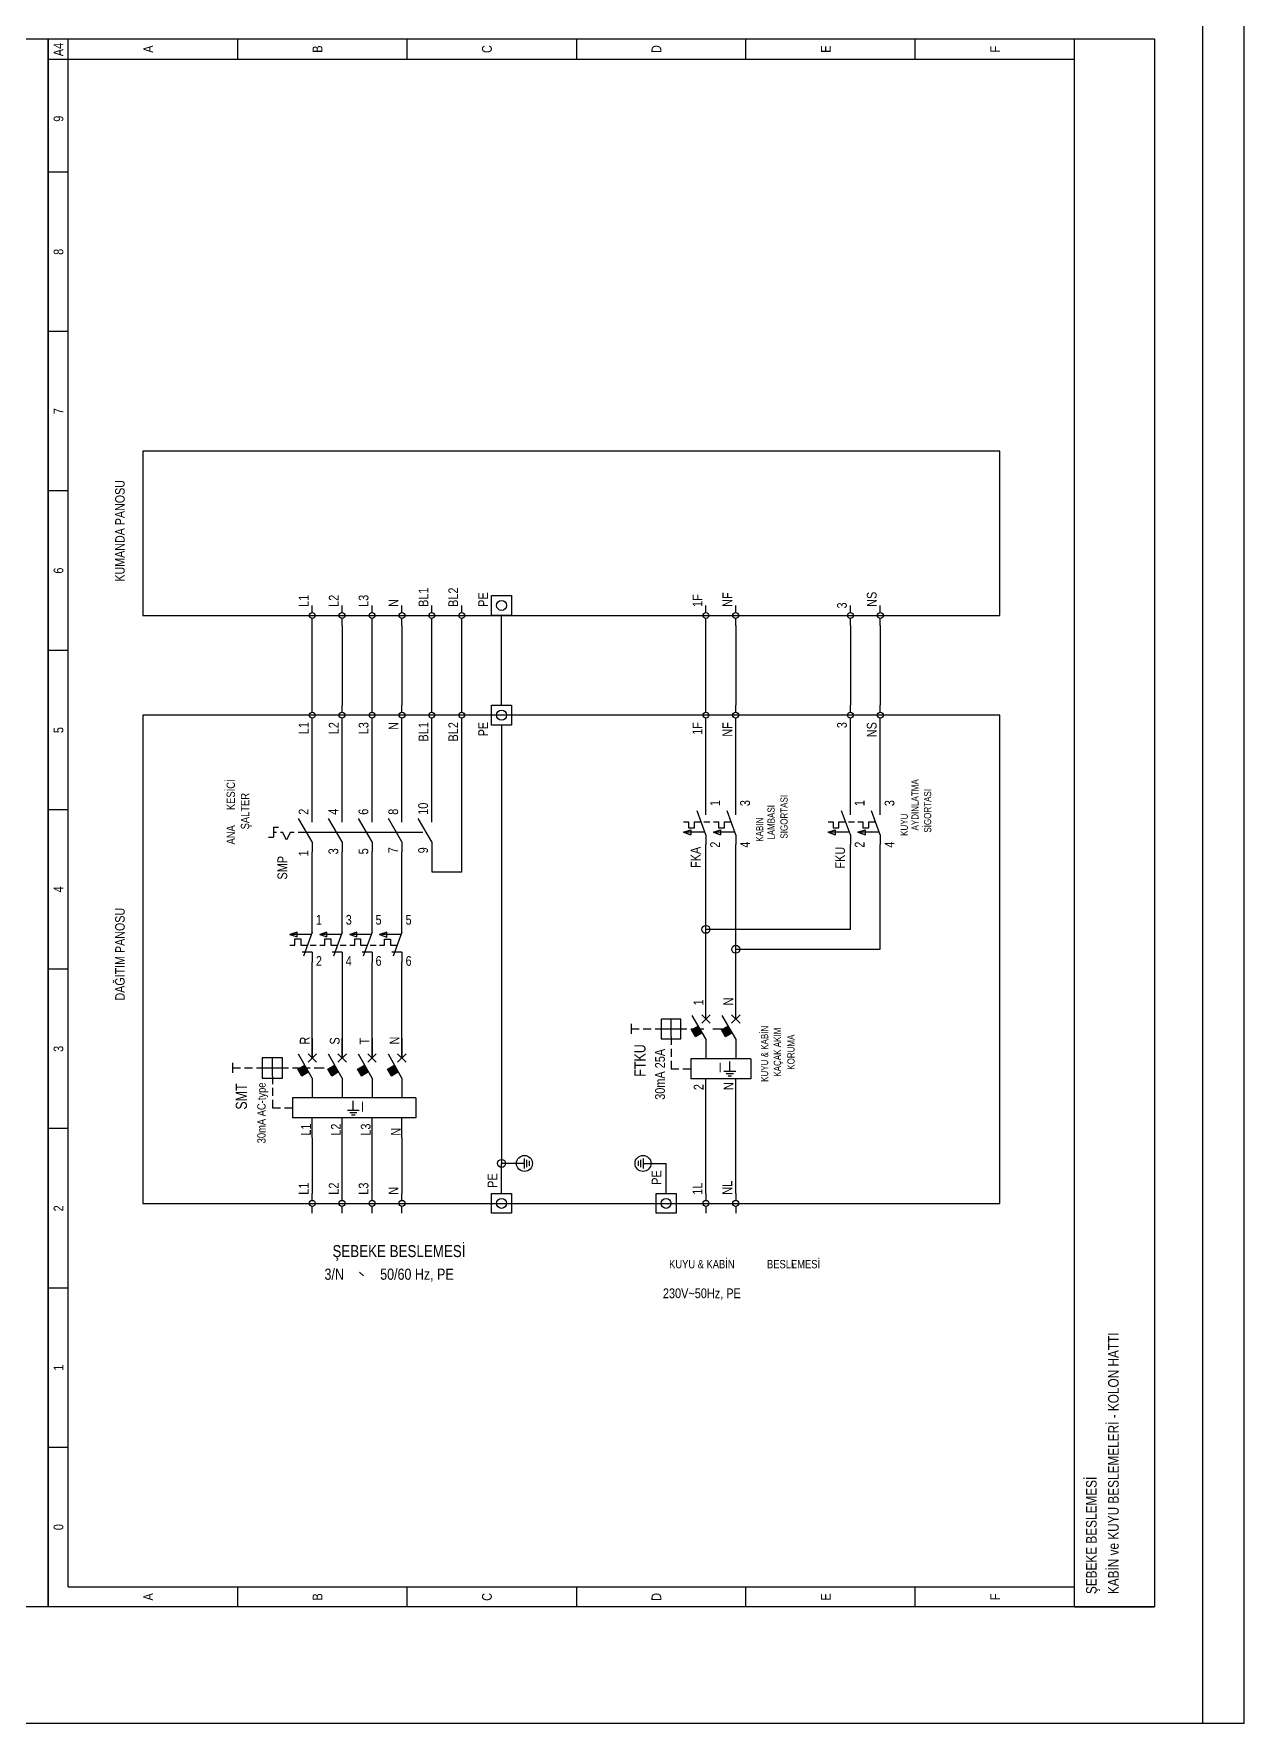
# Model space of a CAD drawing. Header units: centimetres. Extents: x 0 to 13208, y -30 to 2970.
# Drawn here: x 12478 to 13208, y 0 to 1019 of the extents above; entities that cross this region are included whole.
import ezdxf
from ezdxf.enums import TextEntityAlignment as Align

# ---------------------------------------------------------------- set-up
doc = ezdxf.new("R2010")
doc.units = ezdxf.units.CM
for name, color, linetype in [('SCOTT-CERCEVE', 7, 'CONTINUOUS'), ('SCOTT-ELEKTRIK', 3, 'CONTINUOUS'), ('SCOTT-ELEKTRIK-YAZI', 4, 'CONTINUOUS')]:
    doc.layers.add(name, color=color, linetype=linetype)
doc.styles.get("Standard").update_dxf_attribs({"font": 'arial.ttf', "width": 0.8})

msp = doc.modelspace()

# ---------------------------------------------------------------- linework, layer by layer
at = {"layer": 'SCOTT-CERCEVE'}
for points in [[(0, 0), (13207.9, 0), (13207.9, 2970), (0, 2970)], [(100, 0), (13182.9, 0), (13182.9, 2970), (100, 2970)]]:
    msp.add_lwpolyline(points, close=True, dxfattribs=at)
at = {"layer": 'SCOTT-ELEKTRIK'}
for p, q in [((11819.8, 1016), (12486.5, 1016)), ((12486.5, 70.2), (12486.5, 1016)), ((12486.5, 1016), (13153.7, 1016)), ((12486.5, 1016), (12486.5, 70.2)), ((12498.5, 82.2), (12498.5, 1016)), ((12600.7, 1016), (12600.7, 1003.9)), ((12702.9, 1016), (12702.9, 1003.9)), ((12805.1, 1016), (12805.1, 1003.9)), ((12907.3, 1003.9), (12907.3, 1016)), ((13009.4, 1003.9), (13009.4, 1016)), ((13105.6, 70.2), (13105.6, 1016)), ((13153.7, 1016), (13153.7, 70.2)), ((12486.5, 1003.9), (13105.6, 1003.9)), ((12498.5, 935.7), (12486.5, 935.7)), ((12498.5, 839.5), (12486.5, 839.5)), ((13060.5, 767.4), (12543.6, 767.4)), ((12543.6, 767.4), (12543.6, 668.2)), ((13060.5, 668.2), (13060.5, 767.4)), ((12498.5, 743.4), (12486.5, 743.4)), ((12645.8, 670), (12645.8, 674.3)), ((12663.8, 670), (12663.8, 674.3)), ((12681.9, 670), (12681.9, 674.3)), ((12699.9, 670), (12699.9, 674.3)), ((12717.9, 670), (12717.9, 674.3)), ((12736, 670), (12736, 674.3)), ((12754, 680.3), (12766, 680.3)), ((12754, 668.2), (12754, 680.3)), ((12766, 680.3), (12766, 668.2)), ((12883.2, 670), (12883.2, 674.3)), ((12901.2, 670), (12901.2, 674.3)), ((12970.4, 670), (12970.4, 674.3)), ((12988.4, 670), (12988.4, 674.3)), ((12543.6, 668.2), (13060.5, 668.2)), ((12645.8, 662.2), (12645.8, 666.4)), ((12663.8, 662.2), (12663.8, 666.4)), ((12681.9, 662.2), (12681.9, 666.4)), ((12699.9, 662.2), (12699.9, 666.4)), ((12717.9, 662.2), (12717.9, 666.4)), ((12736, 662.2), (12736, 666.4)), ((12766, 668.2), (12754, 668.2)), ((12760, 614.1), (12760, 668.2)), ((12883.2, 662.2), (12883.2, 666.4)), ((12901.2, 662.2), (12901.2, 666.4)), ((12970.4, 662.2), (12970.4, 666.4)), ((12988.4, 662.2), (12988.4, 666.4)), ((12645.8, 614.1), (12645.8, 662.2)), ((12663.8, 662.2), (12663.8, 614.1)), ((12681.9, 614.1), (12681.9, 662.2)), ((12699.9, 662.2), (12699.9, 614.1)), ((12717.9, 614.1), (12717.9, 662.2)), ((12736, 614.1), (12736, 662.2)), ((12883.2, 614.1), (12883.2, 662.2)), ((12901.2, 662.2), (12901.2, 614.1)), ((12970.4, 662.2), (12970.4, 614.1)), ((12988.4, 662.2), (12988.4, 614.1)), ((12498.5, 647.2), (12486.5, 647.2)), ((12645.8, 609.9), (12645.8, 614.1)), ((12663.8, 609.9), (12663.8, 614.1)), ((12681.9, 609.9), (12681.9, 614.1)), ((12699.9, 609.9), (12699.9, 614.1)), ((12717.9, 609.9), (12717.9, 614.1)), ((12736, 609.9), (12736, 614.1)), ((12754, 614.1), (12766, 614.1)), ((12754, 602.1), (12754, 614.1)), ((12766, 614.1), (12766, 602.1)), ((12883.2, 609.9), (12883.2, 614.1)), ((12901.2, 609.9), (12901.2, 614.1)), ((12970.4, 609.9), (12970.4, 614.1)), ((12988.4, 609.9), (12988.4, 614.1)), ((13060.5, 608.1), (12543.6, 608.1)), ((12543.6, 608.1), (12543.6, 313.6)), ((12645.8, 602.1), (12645.8, 606.3)), ((12645.8, 549.6), (12645.8, 602.1)), ((12663.8, 602.1), (12663.8, 606.3)), ((12663.8, 549.6), (12663.8, 602.1)), ((12681.9, 602.1), (12681.9, 606.3)), ((12681.9, 549.6), (12681.9, 602.1)), ((12699.9, 602.1), (12699.9, 606.3)), ((12699.9, 549.6), (12699.9, 602.1)), ((12717.9, 602.1), (12717.9, 606.3)), ((12717.9, 602.1), (12717.9, 605.1)), ((12717.9, 549.6), (12717.9, 602.1)), ((12736, 602.1), (12736, 606.3)), ((12736, 602.1), (12736, 605.1)), ((12736, 513.6), (12736, 602.1)), ((12766, 602.1), (12754, 602.1)), ((12760, 602.1), (12760, 337.7)), ((12883.2, 602.1), (12883.2, 606.3)), ((12883.2, 554), (12883.2, 602.1)), ((12901.2, 602.1), (12901.2, 606.3)), ((12901.2, 554), (12901.2, 602.1)), ((12970.4, 602.1), (12970.4, 606.3)), ((12970.4, 554), (12970.4, 602.1)), ((12988.4, 602.1), (12988.4, 606.3)), ((12988.4, 554), (12988.4, 602.1)), ((13060.5, 313.6), (13060.5, 608.1)), ((12498.5, 551), (12486.5, 551)), ((12883.2, 536), (12878, 550.4)), ((12883.2, 548), (12883.2, 554)), ((12901.2, 536), (12896, 550.4)), ((12901.2, 548), (12901.2, 554)), ((12970.4, 536), (12965.1, 550.4)), ((12970.4, 548), (12970.4, 554)), ((12988.4, 536), (12983.1, 550.4)), ((12988.4, 548), (12988.4, 554)), ((12622.4, 540.6), (12625.4, 540.6)), ((12622.4, 540.6), (12622.4, 534.6)), ((12645.8, 531.6), (12637.6, 545.8)), ((12645.8, 543.6), (12645.8, 549.6)), ((12663.8, 531.6), (12655.6, 545.8)), ((12663.8, 543.6), (12663.8, 549.6)), ((12681.9, 531.6), (12673.7, 545.8)), ((12681.9, 543.6), (12681.9, 549.6)), ((12699.9, 531.6), (12691.7, 545.8)), ((12699.9, 543.6), (12699.9, 549.6)), ((12717.9, 531.6), (12709.7, 545.8)), ((12717.9, 543.6), (12717.9, 549.6)), ((12869.8, 543.7), (12872.8, 543.7)), ((12872.8, 543.7), (12872.8, 540.1)), ((12876.4, 540.1), (12876.4, 543.7)), ((12876.4, 543.7), (12880.4, 543.7)), ((12882, 543.8), (12885.6, 543.8)), ((12887.8, 543.7), (12890.8, 543.7)), ((12890.8, 543.7), (12890.8, 540.1)), ((12894.4, 540.1), (12894.4, 543.7)), ((12894.4, 543.7), (12898.4, 543.7)), ((12956.9, 543.7), (12959.9, 543.7)), ((12959.9, 543.7), (12959.9, 540.1)), ((12963.5, 540.1), (12963.5, 543.7)), ((12963.5, 543.7), (12967.5, 543.7)), ((12969.2, 543.8), (12972.8, 543.8)), ((12974.9, 543.7), (12977.9, 543.7)), ((12977.9, 543.7), (12977.9, 540.1)), ((12981.5, 540.1), (12981.5, 543.7)), ((12981.5, 543.7), (12985.5, 543.7)), ((12619.4, 534.6), (12622.4, 534.6)), ((12622.4, 537.6), (12624.2, 537.6)), ((12626.6, 537.6), (12627.8, 537.6)), ((12630.2, 532.8), (12627.8, 537.6)), ((12632.6, 537.6), (12630.2, 532.8)), ((12632.6, 537.6), (12633.8, 537.6)), ((12633.8, 537.6), (12635, 537.6)), ((12637.4, 537.6), (12642.2, 537.6)), ((12642.8, 537.6), (12712.5, 537.6)), ((12645.8, 531.6), (12645.8, 525.6)), ((12663.8, 531.6), (12663.8, 525.6)), ((12681.9, 531.6), (12681.9, 525.6)), ((12699.9, 531.6), (12699.9, 525.6)), ((12717.9, 531.6), (12717.9, 525.6)), ((12869.8, 537.5), (12874.1, 538.9)), ((12882.5, 537.5), (12869.8, 537.5)), ((12869.8, 537.5), (12874.1, 536)), ((12872.8, 540.1), (12876.4, 540.1)), ((12874.1, 538.9), (12874.1, 536)), ((12883.2, 536), (12883.2, 530)), ((12883.2, 478.9), (12883.2, 530)), ((12887.8, 537.5), (12892.1, 538.9)), ((12900.5, 537.5), (12887.8, 537.5)), ((12887.8, 537.5), (12892.1, 536)), ((12890.8, 540.1), (12894.4, 540.1)), ((12892.1, 538.9), (12892.1, 536)), ((12901.2, 536), (12901.2, 530)), ((12901.2, 466.9), (12901.2, 530)), ((12956.9, 537.5), (12961.2, 538.9)), ((12969.6, 537.5), (12956.9, 537.5)), ((12956.9, 537.5), (12961.2, 536)), ((12959.9, 540.1), (12963.5, 540.1)), ((12961.2, 538.9), (12961.2, 536)), ((12970.4, 536), (12970.4, 530)), ((12970.4, 478.9), (12970.4, 530)), ((12974.9, 537.5), (12979.3, 538.9)), ((12987.7, 537.5), (12974.9, 537.5)), ((12974.9, 537.5), (12979.3, 536)), ((12977.9, 540.1), (12981.5, 540.1)), ((12979.3, 538.9), (12979.3, 536)), ((12988.4, 536), (12988.4, 530)), ((12988.4, 466.9), (12988.4, 530)), ((12645.8, 483.1), (12645.8, 525.6)), ((12663.8, 483.1), (12663.8, 525.6)), ((12681.9, 483.1), (12681.9, 525.6)), ((12699.9, 483.1), (12699.9, 525.6)), ((12717.9, 525.6), (12717.9, 513.6)), ((12717.9, 513.6), (12736, 513.6)), ((12645.8, 477.1), (12645.8, 483.1)), ((12663.8, 477.1), (12663.8, 483.1)), ((12681.9, 477.1), (12681.9, 483.1)), ((12699.9, 477.1), (12699.9, 483.1)), ((12632.3, 475.7), (12636.7, 477.1)), ((12645.1, 475.7), (12632.3, 475.7)), ((12632.3, 475.7), (12636.7, 474.3)), ((12632.3, 469.4), (12635.3, 469.4)), ((12635.3, 469.4), (12635.3, 473.1)), ((12635.3, 473.1), (12638.9, 473.1)), ((12636.7, 474.3), (12636.7, 477.1)), ((12638.9, 473.1), (12638.9, 469.4)), ((12638.9, 469.4), (12642.9, 469.4)), ((12645.8, 477.1), (12640.5, 462.7)), ((12644.6, 469.3), (12648.2, 469.3)), ((12650.4, 475.7), (12654.7, 477.1)), ((12663.1, 475.7), (12650.4, 475.7)), ((12650.4, 475.7), (12654.7, 474.3)), ((12650.4, 469.4), (12653.4, 469.4)), ((12653.4, 469.4), (12653.4, 473.1)), ((12653.4, 473.1), (12657, 473.1)), ((12654.7, 474.3), (12654.7, 477.1)), ((12657, 473.1), (12657, 469.4)), ((12657, 469.4), (12661, 469.4)), ((12663.8, 477.1), (12658.6, 462.7)), ((12662.6, 469.3), (12666.2, 469.3)), ((12668.4, 475.7), (12672.7, 477.1)), ((12681.1, 475.7), (12668.4, 475.7)), ((12668.4, 475.7), (12672.7, 474.3)), ((12668.4, 469.4), (12671.4, 469.4)), ((12671.4, 469.4), (12671.4, 473.1)), ((12671.4, 473.1), (12675, 473.1)), ((12672.7, 474.3), (12672.7, 477.1)), ((12675, 473.1), (12675, 469.4)), ((12675, 469.4), (12679, 469.4)), ((12681.9, 477.1), (12676.6, 462.7)), ((12680.7, 469.3), (12684.3, 469.3)), ((12686.4, 475.7), (12690.8, 477.1)), ((12699.2, 475.7), (12686.4, 475.7)), ((12686.4, 475.7), (12690.8, 474.2)), ((12686.4, 469.4), (12689.4, 469.4)), ((12689.4, 469.4), (12689.4, 473)), ((12689.4, 473), (12693, 473)), ((12690.8, 474.2), (12690.8, 477.1)), ((12693, 473), (12693, 469.4)), ((12693, 469.4), (12697, 469.4)), ((12699.9, 477.1), (12694.6, 462.7)), ((12970.4, 478.9), (12883.2, 478.9)), ((12883.2, 436.8), (12883.2, 478.9)), ((12645.8, 465.1), (12639.8, 465.1)), ((12645.8, 465.1), (12645.8, 459.1)), ((12645.8, 413.3), (12645.8, 459.1)), ((12663.8, 465.1), (12657.8, 465.1)), ((12663.8, 465.1), (12663.8, 459.1)), ((12663.8, 459.1), (12663.8, 413.3)), ((12681.9, 465.1), (12675.9, 465.1)), ((12681.9, 465.1), (12681.9, 459.1)), ((12681.9, 413.3), (12681.9, 459.1)), ((12699.9, 465.1), (12693.9, 465.1)), ((12699.9, 465.1), (12699.9, 459.1)), ((12699.9, 413.3), (12699.9, 459.1)), ((12901.2, 466.9), (12988.4, 466.9)), ((12901.2, 436.8), (12901.2, 466.9)), ((12498.5, 454.9), (12486.5, 454.9)), ((12883.2, 424.8), (12883.2, 436.8)), ((12901.2, 424.8), (12901.2, 436.8)), ((12838.1, 421.8), (12838.1, 415.8)), ((12838.1, 418.8), (12842.9, 418.8)), ((12845.3, 418.8), (12850.2, 418.8)), ((12852.6, 418.8), (12857.4, 418.8)), ((12856.2, 424.8), (12856.2, 412.8)), ((12868.2, 424.8), (12856.2, 424.8)), ((12857.4, 418.8), (12867, 418.8)), ((12862.2, 414), (12862.2, 424.8)), ((12867, 418.8), (12871.8, 418.8)), ((12868.2, 412.8), (12868.2, 424.8)), ((12874.2, 418.8), (12879, 418.8)), ((12874.6, 418.2), (12878.7, 420.6)), ((12877, 414), (12874.6, 418.2)), ((12877.2, 414.1), (12874.8, 418.3)), ((12883.2, 412.8), (12875, 427)), ((12877.5, 414.3), (12875.1, 418.5)), ((12877.7, 414.4), (12875.3, 418.6)), ((12878, 414.6), (12875.6, 418.8)), ((12878.2, 414.7), (12875.8, 418.9)), ((12878.5, 414.9), (12876.1, 419.1)), ((12878.7, 415), (12876.3, 419.2)), ((12879, 415.2), (12876.6, 419.4)), ((12879.3, 415.3), (12876.9, 419.5)), ((12879.6, 415.5), (12877.2, 419.7)), ((12879.8, 415.6), (12877.4, 419.8)), ((12880.1, 415.8), (12877.7, 420)), ((12880.3, 415.9), (12877.9, 420.1)), ((12880.6, 416.1), (12878.2, 420.3)), ((12880.8, 416.2), (12878.4, 420.4)), ((12878.4, 418.8), (12882, 418.8)), ((12880.7, 422.3), (12885.8, 427.4)), ((12880.7, 427.4), (12885.8, 422.3)), ((12887.4, 418.8), (12893.4, 418.8)), ((12892.6, 418.2), (12896.8, 420.6)), ((12895, 414), (12892.6, 418.2)), ((12895.2, 414.1), (12892.8, 418.3)), ((12901.2, 412.8), (12893, 427)), ((12895.5, 414.3), (12893.1, 418.5)), ((12895.7, 414.4), (12893.3, 418.6)), ((12896, 414.6), (12893.6, 418.8)), ((12896.2, 414.7), (12893.8, 418.9)), ((12896.6, 414.9), (12894.2, 419.1)), ((12896.8, 415), (12894.4, 419.2)), ((12897.1, 415.2), (12894.7, 419.4)), ((12897.3, 415.3), (12894.9, 419.5)), ((12897.6, 415.5), (12895.2, 419.7)), ((12897.8, 415.6), (12895.4, 419.8)), ((12898.1, 415.8), (12895.7, 420)), ((12898.3, 415.9), (12895.9, 420.1)), ((12898.6, 416.1), (12896.2, 420.3)), ((12898.9, 416.2), (12896.4, 420.4)), ((12898.7, 422.3), (12903.8, 427.4)), ((12898.7, 427.4), (12903.8, 422.3)), ((12645.8, 413.3), (12645.8, 401.3)), ((12645.8, 401.3), (12645.8, 413.3)), ((12663.8, 413.3), (12663.8, 401.3)), ((12663.8, 401.3), (12663.8, 413.3)), ((12681.9, 413.3), (12681.9, 401.3)), ((12681.9, 401.3), (12681.9, 413.3)), ((12699.9, 413.3), (12699.9, 401.3)), ((12699.9, 401.3), (12699.9, 413.3)), ((12856.2, 412.8), (12868.2, 412.8)), ((12862.2, 414), (12862.2, 409.2)), ((12881.1, 416.4), (12877, 414)), ((12883.2, 412.8), (12883.2, 400.8)), ((12899.2, 416.4), (12895, 414)), ((12901.2, 412.8), (12901.2, 400.8)), ((12597.7, 398.3), (12597.7, 392.3)), ((12615.7, 401.3), (12615.7, 389.2)), ((12627.8, 401.3), (12615.7, 401.3)), ((12621.8, 390.4), (12621.8, 401.3)), ((12627.8, 389.2), (12627.8, 401.3)), ((12645.8, 389.2), (12637.6, 403.5)), ((12643.3, 398.7), (12648.4, 403.8)), ((12643.3, 403.8), (12648.4, 398.7)), ((12663.8, 389.2), (12655.6, 403.5)), ((12661.3, 398.7), (12666.4, 403.8)), ((12661.3, 403.8), (12666.4, 398.7)), ((12681.9, 389.2), (12673.7, 403.5)), ((12679.3, 398.7), (12684.4, 403.8)), ((12679.3, 403.8), (12684.4, 398.7)), ((12699.9, 389.2), (12691.7, 403.5)), ((12697.3, 398.7), (12702.4, 403.8)), ((12697.3, 403.8), (12702.4, 398.7)), ((12862.2, 406.8), (12862.2, 402)), ((12862.2, 399.6), (12862.2, 394.8)), ((12910.3, 400.8), (12874.2, 400.8)), ((12874.2, 400.8), (12874.2, 388.8)), ((12897.7, 393.4), (12897.7, 399.1)), ((12910.3, 400.8), (12910.3, 388.8)), ((12597.7, 395.3), (12602.5, 395.3)), ((12604.9, 395.3), (12609.7, 395.3)), ((12612.1, 395.3), (12617, 395.3)), ((12615.7, 389.2), (12627.8, 389.2)), ((12617, 395.3), (12626.6, 395.3)), ((12621.8, 390.4), (12621.8, 385.6)), ((12626.6, 395.3), (12631.4, 395.3)), ((12633.8, 395.3), (12638.6, 395.3)), ((12637.1, 394.6), (12641.3, 397)), ((12639.6, 390.4), (12637.1, 394.6)), ((12639.8, 390.6), (12637.4, 394.7)), ((12640.1, 390.7), (12637.7, 394.9)), ((12640.3, 390.9), (12637.9, 395)), ((12640.6, 391.1), (12638.2, 395.2)), ((12640.8, 391.2), (12638.4, 395.3)), ((12641.1, 391.4), (12638.7, 395.5)), ((12641.3, 391.5), (12638.9, 395.6)), ((12641.6, 391.7), (12639.2, 395.8)), ((12641.8, 391.8), (12639.4, 395.9)), ((12643.7, 392.9), (12639.6, 390.4)), ((12642.2, 392), (12639.8, 396.1)), ((12642.4, 392.1), (12640, 396.2)), ((12642.7, 392.3), (12640.3, 396.4)), ((12642.9, 392.4), (12640.5, 396.5)), ((12643.2, 392.6), (12640.8, 396.7)), ((12643.4, 392.7), (12641, 396.8)), ((12641, 395.3), (12644.6, 395.3)), ((12645.8, 389.2), (12645.8, 377.2)), ((12647, 395.3), (12653, 395.3)), ((12655.2, 394.6), (12659.3, 397)), ((12657.6, 390.4), (12655.2, 394.6)), ((12657.8, 390.6), (12655.4, 394.7)), ((12658.1, 390.7), (12655.7, 394.9)), ((12658.3, 390.9), (12655.9, 395)), ((12658.6, 391.1), (12656.2, 395.2)), ((12658.8, 391.2), (12656.4, 395.3)), ((12659.1, 391.4), (12656.7, 395.5)), ((12659.4, 391.5), (12657, 395.6)), ((12659.7, 391.7), (12657.3, 395.8)), ((12659.9, 391.8), (12657.5, 395.9)), ((12661.7, 392.9), (12657.6, 390.4)), ((12660.2, 392), (12657.8, 396.1)), ((12660.4, 392.1), (12658, 396.2)), ((12660.7, 392.3), (12658.3, 396.4)), ((12660.9, 392.4), (12658.5, 396.5)), ((12661.2, 392.6), (12658.8, 396.7)), ((12661.4, 392.7), (12659, 396.8)), ((12663.8, 389.2), (12663.8, 377.2)), ((12673.2, 394.6), (12677.4, 397)), ((12675.6, 390.4), (12673.2, 394.6)), ((12675.8, 390.6), (12673.4, 394.7)), ((12676.1, 390.7), (12673.7, 394.9)), ((12676.3, 390.9), (12673.9, 395)), ((12676.7, 391.1), (12674.3, 395.2)), ((12676.9, 391.2), (12674.5, 395.3)), ((12677.2, 391.4), (12674.8, 395.5)), ((12677.4, 391.5), (12675, 395.6)), ((12677.7, 391.7), (12675.3, 395.8)), ((12677.9, 391.8), (12675.5, 395.9)), ((12679.8, 392.9), (12675.6, 390.4)), ((12678.2, 392), (12675.8, 396.1)), ((12678.4, 392.1), (12676, 396.2)), ((12678.7, 392.3), (12676.3, 396.4)), ((12678.9, 392.4), (12676.5, 396.5)), ((12679.3, 392.6), (12676.9, 396.7)), ((12679.5, 392.7), (12677.1, 396.8)), ((12681.9, 389.2), (12681.9, 377.2)), ((12691.2, 394.6), (12695.4, 397)), ((12693.6, 390.4), (12691.2, 394.6)), ((12693.9, 390.6), (12691.5, 394.7)), ((12694.2, 390.7), (12691.8, 394.9)), ((12694.4, 390.9), (12692, 395)), ((12694.7, 391.1), (12692.3, 395.2)), ((12694.9, 391.2), (12692.5, 395.3)), ((12695.2, 391.4), (12692.8, 395.5)), ((12695.4, 391.5), (12693, 395.6)), ((12695.7, 391.7), (12693.3, 395.8)), ((12695.9, 391.8), (12693.5, 395.9)), ((12697.8, 392.9), (12693.6, 390.4)), ((12696.3, 392), (12693.8, 396.1)), ((12696.5, 392.1), (12694.1, 396.2)), ((12696.8, 392.3), (12694.4, 396.4)), ((12697, 392.4), (12694.6, 396.5)), ((12697.3, 392.6), (12694.9, 396.7)), ((12697.5, 392.7), (12695.1, 396.8)), ((12699.9, 389.2), (12699.9, 377.2)), ((12862.2, 394.8), (12867, 394.8)), ((12869.4, 394.8), (12874.2, 394.8)), ((12910.3, 388.8), (12874.2, 388.8)), ((12883.2, 376.7), (12883.2, 388.8)), ((12894.1, 393.4), (12901.2, 393.4)), ((12895.5, 392), (12899.8, 392)), ((12896.6, 390.5), (12898.7, 390.5)), ((12901.2, 376.7), (12901.2, 388.8)), ((12621.8, 383.2), (12621.8, 378.4)), ((12708.2, 377.2), (12633.8, 377.2)), ((12633.8, 377.2), (12633.8, 365.2)), ((12708.2, 377.2), (12708.2, 365.2)), ((12621.8, 376), (12621.8, 371.2)), ((12621.8, 371.2), (12626.6, 371.2)), ((12629, 371.2), (12633.8, 371.2)), ((12667, 369.8), (12674.1, 369.8)), ((12668.4, 368.4), (12672.7, 368.4)), ((12669.5, 367), (12671.6, 367)), ((12670.5, 369.8), (12670.5, 375.5)), ((12883.2, 319.6), (12883.2, 376.7)), ((12901.2, 319.6), (12901.2, 376.7)), ((12498.5, 358.7), (12486.5, 358.7)), ((12708.2, 365.2), (12633.8, 365.2)), ((12645.8, 353.2), (12645.8, 365.2)), ((12663.8, 353.2), (12663.8, 365.2)), ((12681.9, 353.2), (12681.9, 365.2)), ((12699.9, 353.2), (12699.9, 365.2)), ((12645.8, 353.2), (12645.8, 319.6)), ((12645.8, 353.2), (12645.8, 353.2)), ((12663.8, 319.6), (12663.8, 353.2)), ((12681.9, 319.6), (12681.9, 353.2)), ((12699.9, 353.2), (12699.9, 319.6)), ((12766, 337.7), (12760, 337.7)), ((12760, 319.6), (12760, 337.7)), ((12773.8, 337.7), (12763, 337.7)), ((12773.8, 334.7), (12773.8, 340.7)), ((12775.3, 335.4), (12775.3, 339.9)), ((12776.8, 336.2), (12776.8, 339.2)), ((12842.3, 339.2), (12842.3, 336.2)), ((12843.8, 339.9), (12843.8, 335.4)), ((12845.3, 340.7), (12845.3, 334.7)), ((12845.3, 337.7), (12856.2, 337.7)), ((12853.2, 337.7), (12859.2, 337.7)), ((12859.2, 319.6), (12859.2, 337.7)), ((12645.8, 315.4), (12645.8, 319.6)), ((12663.8, 315.4), (12663.8, 319.6)), ((12681.9, 315.4), (12681.9, 319.6)), ((12699.9, 315.4), (12699.9, 319.6)), ((12754, 307.6), (12754, 319.6)), ((12754, 319.6), (12766, 319.6)), ((12766, 319.6), (12766, 307.6)), ((12853.2, 307.6), (12853.2, 319.6)), ((12853.2, 319.6), (12865.2, 319.6)), ((12865.2, 319.6), (12865.2, 307.6)), ((12883.2, 319.6), (12883.2, 315.4)), ((12901.2, 319.6), (12901.2, 315.4)), ((12543.6, 313.6), (13060.5, 313.6)), ((12645.8, 307.6), (12645.8, 311.8)), ((12663.8, 307.6), (12663.8, 311.8)), ((12681.9, 307.6), (12681.9, 311.8)), ((12699.9, 307.6), (12699.9, 311.8)), ((12766, 307.6), (12754, 307.6)), ((12865.2, 307.6), (12853.2, 307.6)), ((12883.2, 311.8), (12883.2, 307.6)), ((12901.2, 311.8), (12901.2, 307.6)), ((12674.4, 272.1), (12676.7, 269.8)), ((12498.5, 262.5), (12486.5, 262.5)), ((12498.5, 166.4), (12486.5, 166.4)), ((12498.5, 82.2), (13105.6, 82.2)), ((12600.7, 82.2), (12600.7, 70.2)), ((12702.9, 82.2), (12702.9, 70.2)), ((12805.1, 82.2), (12805.1, 70.2)), ((12907.3, 70.2), (12907.3, 82.2)), ((13009.4, 70.2), (13009.4, 82.2)), ((13105.6, 70.2), (13105.6, 82.2)), ((12486.5, 70.2), (11819.8, 70.2)), ((13153.7, 70.2), (12486.5, 70.2)), ((13105.6, 70.2), (13153.7, 70.2)), ((13123.6, 70.2), (13153.7, 70.2))]:
    msp.add_line(p, q, dxfattribs=at)
for points in [[(12874.1, 538.9), (12874.1, 536), (12869.8, 537.5), (12874.1, 538.9)], [(12892.1, 538.9), (12892.1, 536), (12887.8, 537.5), (12892.1, 538.9)], [(12961.2, 538.9), (12961.2, 536), (12956.9, 537.5), (12961.2, 538.9)], [(12979.3, 538.9), (12979.3, 536), (12974.9, 537.5), (12979.3, 538.9)], [(12636.7, 474.3), (12636.7, 477.1), (12632.3, 475.7), (12636.7, 474.3)], [(12654.7, 474.3), (12654.7, 477.1), (12650.4, 475.7), (12654.7, 474.3)], [(12672.7, 474.3), (12672.7, 477.1), (12668.4, 475.7), (12672.7, 474.3)], [(12690.8, 474.2), (12690.8, 477.1), (12686.4, 475.7), (12690.8, 474.2)]]:
    msp.add_lwpolyline(points, dxfattribs=at)
for centre, radius in [((12760, 674.3), 3.01), ((12645.8, 668.2), 1.8), ((12663.8, 668.2), 1.8), ((12681.9, 668.2), 1.8), ((12699.9, 668.2), 1.8), ((12717.9, 668.2), 1.8), ((12736, 668.2), 1.8), ((12883.2, 668.2), 1.8), ((12901.2, 668.2), 1.8), ((12970.4, 668.2), 1.8), ((12988.4, 668.2), 1.8), ((12645.8, 608.1), 1.8), ((12663.8, 608.1), 1.8), ((12681.9, 608.1), 1.8), ((12699.9, 608.1), 1.8), ((12717.9, 608.1), 1.8), ((12736, 608.1), 1.8), ((12760, 608.1), 3.01), ((12883.2, 608.1), 1.8), ((12901.2, 608.1), 1.8), ((12970.4, 608.1), 1.8), ((12988.4, 608.1), 1.8), ((12883.2, 478.9), 2.4), ((12901.2, 466.9), 2.4), ((12760, 337.7), 2.4), ((12773.8, 337.7), 4.81), ((12845.3, 337.7), 4.81), ((12760, 313.6), 3.01), ((12859.2, 313.6), 3.01), ((12645.8, 313.6), 1.8), ((12663.8, 313.6), 1.8), ((12681.9, 313.6), 1.8), ((12699.9, 313.6), 1.8), ((12883.2, 313.6), 1.8), ((12901.2, 313.6), 1.8)]:
    msp.add_circle(centre, radius, dxfattribs=at)

# ---------------------------------------------------------------- texts
at = {"layer": 'SCOTT-ELEKTRIK-YAZI', "width": 0.8}
for s, height, p in [('A4', 5.89, (12495.7, 1005.6)), ('BL1', 5.89, (12715.8, 673.4)), ('L1', 5.89, (12643.6, 673.4)), ('L2', 5.89, (12661.7, 673.4)), ('L3', 5.89, (12679.7, 673.4)), ('N', 5.89, (12697.7, 673.4)), ('PE', 5.89, (12751.8, 673.4)), ('1F', 5.89, (12881.1, 673.4)), ('NF', 5.89, (12899.1, 673.4)), ('NS', 5.89, (12986.2, 673.4)), ('PE', 5.89, (12751.8, 595.3)), ('2', 5.89, (12643.5, 548)), ('4', 5.89, (12661.5, 548)), ('6', 5.89, (12679.6, 548)), ('8', 5.89, (12697.6, 548)), ('10', 5.89, (12715.6, 548)), ('1', 5.89, (12891.7, 553.2)), ('3', 5.89, (12909.8, 553.2)), ('1', 5.89, (12978.9, 553.2)), ('3', 5.89, (12996.9, 553.2)), ('1', 5.89, (12881.7, 433)), ('N', 5.89, (12899.7, 433)), ('R', 5.89, (12644.2, 409.4)), ('S', 5.89, (12662.3, 409.4)), ('T', 5.89, (12680.3, 409.4)), ('N', 5.89, (12698.3, 409.4)), ('2', 5.89, (12881.8, 381.9)), ('N', 5.89, (12899.8, 381.9)), ('L1', 5.89, (12645, 354.4)), ('L2', 5.89, (12663, 354.4)), ('L3', 5.89, (12681, 354.4)), ('N', 5.89, (12699.1, 354.4)), ('PE', 5.89, (12856.4, 324.8)), ('NL', 5.89, (12899.1, 318.8)), ('L1', 5.89, (12643.6, 318.8)), ('L2', 5.89, (12661.7, 318.8)), ('L3', 5.89, (12679.7, 318.8)), ('N', 5.89, (12697.7, 318.8)), ('1L', 5.89, (12881.1, 318.8)), ('KABİN ve KUYU BESLEMELERİ - KOLON HATTI', 6.369, (13132.2, 77.9)), ('ŞEBEKE BESLEMESİ', 6.369, (13118.9, 77.9))]:
    msp.add_text(s, height=height, rotation=90, dxfattribs=at).set_placement(p)
for s, height, rotation, p in [('A', 5.89, 90, (12549.8, 1009.9)), ('B', 5.89, 90, (12651.9, 1009.9)), ('C', 5.89, 90, (12754.1, 1009.9)), ('D', 5.89, 90, (12856.3, 1009.9)), ('E', 5.89, 90, (12958.5, 1009.9)), ('F', 5.89, 90, (13060.6, 1009.9)), ('9', 5.89, 90, (12495.7, 967.9)), ('8', 5.89, 90, (12495.7, 887.6)), ('7', 5.89, 90, (12495.7, 791.5)), ('KUMANDA PANOSU', 5.77, 90, (12532.7, 719.3)), ('6', 5.89, 90, (12495.7, 695.3)), ('5', 5.89, 90, (12495.7, 599.1)), ('KESİCİ', 5.05, 90, (12599.2, 560.1)), ('ŞALTER', 5.05, 90, (12607.8, 550.2)), ('AYDINLATMA', 4.33, 90, (13011.5, 554)), ('SİGORTASI', 4.33, 90, (13019.1, 550.4)), ('LAMBASI', 4.33, 90, (12924.7, 543.4)), ('SIGORTASI', 4.33, 90, (12932.5, 546.8)), ('ANA', 5.05, 90, (12599.2, 535.9)), ('KABIN', 4.33, 90, (12917.8, 539)), ('KUYU', 4.33, 90, (13005, 542)), ('4', 5.89, 90, (12495.7, 503)), ('DAĞITIM PANOSU', 5.77, 90, (12532.7, 463.9)), ('KUYU & KABİN', 4.328, 90, (12920.8, 403.8)), ('KAÇAK AKIM', 4.33, 90, (12928.5, 404.8)), ('3', 5.89, 90, (12495.7, 406.8)), ('KORUMA', 4.33, 90, (12936.7, 404.8)), ('I', 5.89, 360, (12891.8, 392.6)), ('2', 5.89, 90, (12495.7, 310.6)), ('1', 5.89, 90, (12495.7, 214.5)), ('0', 5.89, 90, (12495.7, 118.3)), ('A', 5.89, 90, (12549.8, 76.2)), ('B', 5.89, 90, (12651.9, 76.2)), ('C', 5.89, 90, (12754.1, 76.2)), ('D', 5.89, 90, (12856.3, 76.2)), ('E', 5.89, 90, (12958.5, 76.2)), ('F', 5.89, 90, (13060.6, 76.2))]:
    msp.add_text(s, height=height, rotation=rotation, dxfattribs=at).set_placement(p, align=Align.CENTER)
for s, height, p in [('BL2', 5.89, (12733.8, 685.1)), ('3', 5.89, (12968.2, 676.1)), ('L1', 5.89, (12643.6, 603.9)), ('L2', 5.89, (12661.7, 603.9)), ('L3', 5.89, (12679.7, 603.9)), ('N', 5.89, (12697.7, 603.9)), ('BL1', 5.89, (12715.8, 603.9)), ('BL2', 5.89, (12733.8, 603.9)), ('1F', 5.89, (12881.1, 603.9)), ('NF', 5.89, (12899.1, 603.9)), ('3', 5.89, (12968.2, 603.9)), ('NS', 5.89, (12986.2, 603.9)), ('2', 5.89, (12891.7, 531.8)), ('4', 5.89, (12909.8, 531.8)), ('2', 5.89, (12978.9, 531.8)), ('4', 5.89, (12996.9, 531.8)), ('SMP', 5.89, (12630.7, 523.2)), ('1', 5.89, (12643.5, 526.6)), ('3', 5.89, (12661.5, 527.8)), ('5', 5.89, (12679.6, 527.8)), ('7', 5.89, (12697.6, 528.4)), ('9', 5.89, (12715.6, 528.4)), ('FKA', 5.89, (12880, 528.7)), ('FKU', 5.89, (12967.1, 528.7)), ('FTKU', 6.73, (12846.8, 409.6)), ('30mA 25A', 5.89, (12858.5, 406.8)), ('SMT', 6.73, (12606.4, 386)), ('30mA AC-type', 5.049, (12617.7, 386.5)), ('PE', 5.89, (12757.4, 331.7))]:
    msp.add_text(s, height=height, rotation=90, dxfattribs=at).set_placement(p, align=Align.RIGHT)
for s, height, p in [('1', 5.89, (12648, 481.7)), ('3', 5.89, (12666, 481.7)), ('5', 5.89, (12684, 481.7)), ('5', 5.89, (12702.1, 481.7)), ('2', 5.89, (12648, 456.9)), ('4', 5.89, (12666, 456.9)), ('6', 5.89, (12684, 456.9)), ('6', 5.89, (12702.1, 456.9)), ('50/60 Hz, PE', 6.732, (12686.8, 267.5))]:
    msp.add_text(s, height=height, dxfattribs=at).set_placement(p)
for s, height, p in [('I', 5.89, (12676.2, 369)), ('ŞEBEKE BESLEMESİ', 7.213, (12698.1, 281.2)), ('KUYU & KABİN', 5.049, (12880.8, 274.4)), ('BESLEMESİ', 5.05, (12936.1, 274.4)), ('\\', 5.05, (12935.6, 274.4)), ('230V~50Hz, PE', 5.89, (12880.8, 256.4))]:
    msp.add_text(s, height=height, dxfattribs=at).set_placement(p, align=Align.CENTER)
msp.add_text('3/N', height=6.73, dxfattribs=at).set_placement((12664.9, 267.5), align=Align.RIGHT)

doc.saveas('drawing.dxf')
